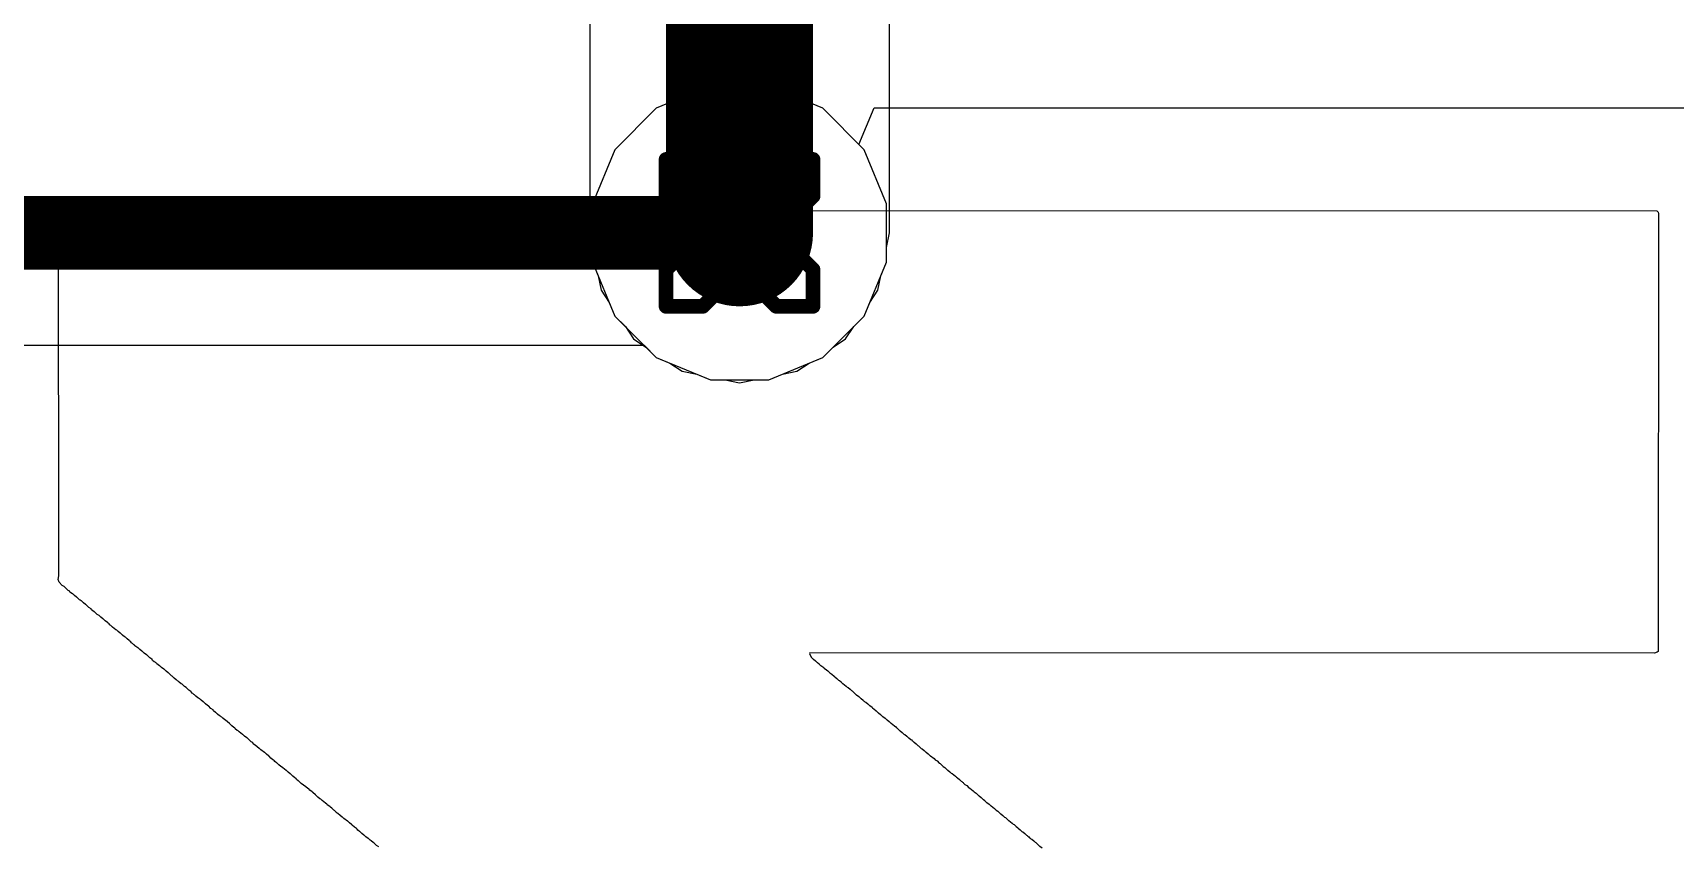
# Model space of a CAD drawing. Header units: inches. Extents: x -13 to 356, y -4 to 120.
# Drawn here: x 20.93 to 26.6, y 31.54 to 34.35 of the extents above; entities that cross this region are included whole.
import ezdxf

# ---------------------------------------------------------------- set-up
doc = ezdxf.new("R2010")
doc.units = ezdxf.units.IN
for name, color, linetype in [('Bottom Layer', 5, 'Continuous'), ('Bottom Overlay', 54, 'Continuous'), ('Drill Drawing', 1, 'Continuous'), ('GND', 16, 'Continuous'), ('POWER', 76, 'Continuous'), ('Top Layer', 1, 'Continuous'), ('Via Holes', 16, 'Continuous')]:
    doc.layers.add(name, color=color, linetype=linetype)

msp = doc.modelspace()

# ---------------------------------------------------------------- hatches: boundary and pattern name
at = {"layer": 'Bottom Layer'}
h = msp.add_hatch(color=5, dxfattribs=at)
edge = h.paths.add_edge_path()
edge.add_arc((23.368, 33.6595), 0.254, 0, 360)
at = {"layer": 'GND'}
h = msp.add_hatch(color=16, dxfattribs=at)
edge = h.paths.add_edge_path()
edge.add_arc((23.368, 33.6595), 0.254, 0, 360)
at = {"layer": 'POWER'}
h = msp.add_hatch(color=76, dxfattribs=at)
edge = h.paths.add_edge_path()
edge.add_arc((23.368, 33.6595), 0.254, 0, 360)
at = {"layer": 'Top Layer'}
h = msp.add_hatch(color=1, dxfattribs=at)
edge = h.paths.add_edge_path()
edge.add_arc((23.368, 33.6595), 0.254, 0, 360)
at = {"layer": 'Via Holes'}
h = msp.add_hatch(color=7, dxfattribs=at)
edge = h.paths.add_edge_path()
edge.add_arc((23.368, 33.6595), 0.127, 0, 360)

# ---------------------------------------------------------------- linework, layer by layer
at = {"layer": 'Bottom Layer'}
for p, q in [((23.7806, 33.9653), (23.8332, 34.0923)), ((23.8332, 34.0923), (28.118, 34.0923)), ((23.7987, 33.9472), (23.7806, 33.9653)), ((23.876, 33.7605), (23.7987, 33.9472)), ((23.876, 33.5584), (23.876, 33.7605)), ((23.7987, 33.3717), (23.876, 33.5584)), ((23.6558, 33.2288), (23.7987, 33.3717)), ((18.5446, 33.271), (23.038, 33.271)), ((23.038, 33.271), (23.0802, 33.2288)), ((23.0802, 33.2288), (23.267, 33.1515)), ((23.469, 33.1515), (23.6558, 33.2288)), ((23.267, 33.1515), (23.469, 33.1515))]:
    msp.add_line(p, q, dxfattribs=at)
msp.add_lwpolyline([(18.3837, 33.6595, 0.254, 0.254, 0), (23.368, 33.6595, 0.254, 0.254, 0)], format="xyseb", dxfattribs=at)
msp.add_lwpolyline([(23.3045, 33.6595, 0.127, 0.127, 1), (23.4315, 33.6595, 0.127, 0.127, 1)], format="xyseb", close=True, dxfattribs=at)
at = {"layer": 'Bottom Overlay'}
for p, q in [((21.0139, 33.7245), (21.0152, 33.7309)), ((21.0145, 32.4735), (21.0139, 33.7245)), ((21.0152, 33.7309), (21.0204, 33.7374)), ((21.0204, 33.7374), (26.5382, 33.7361)), ((26.5382, 33.7361), (26.5428, 33.7316)), ((26.5428, 33.7316), (26.5441, 33.7264)), ((26.5441, 33.7264), (26.5428, 32.2126)), ((21.0132, 32.4605), (21.0145, 32.4735)), ((21.0158, 32.4515), (21.0132, 32.4605)), ((21.0269, 32.4404), (21.0158, 32.4515)), ((21.0333, 32.4365), (21.0269, 32.4404)), ((21.0405, 32.4294), (21.0333, 32.4365)), ((21.0476, 32.4235), (21.0405, 32.4294)), ((21.0502, 32.4222), (21.0476, 32.4235)), ((21.0522, 32.4203), (21.0502, 32.4222)), ((21.0535, 32.4177), (21.0522, 32.4203)), ((21.0619, 32.4119), (21.0535, 32.4177)), ((21.0645, 32.4106), (21.0619, 32.4119)), ((21.0691, 32.406), (21.0645, 32.4106)), ((21.0762, 32.4002), (21.0691, 32.406)), ((21.0788, 32.3989), (21.0762, 32.4002)), ((21.0866, 32.3911), (21.0788, 32.3989)), ((21.0892, 32.3898), (21.0866, 32.3911)), ((21.0918, 32.3872), (21.0892, 32.3898)), ((21.0944, 32.3859), (21.0918, 32.3872)), ((21.1002, 32.38), (21.0944, 32.3859)), ((21.1074, 32.3742), (21.1002, 32.38)), ((21.1099, 32.3729), (21.1074, 32.3742)), ((21.1184, 32.3645), (21.1099, 32.3729)), ((21.1262, 32.3593), (21.1184, 32.3645)), ((21.1275, 32.3567), (21.1262, 32.3593)), ((21.1372, 32.3495), (21.1275, 32.3567)), ((21.1398, 32.3482), (21.1372, 32.3495)), ((21.1476, 32.3404), (21.1398, 32.3482)), ((21.1541, 32.3365), (21.1476, 32.3404)), ((21.1599, 32.3307), (21.1541, 32.3365)), ((21.1671, 32.3249), (21.1599, 32.3307)), ((21.1697, 32.3236), (21.1671, 32.3249)), ((21.1755, 32.3177), (21.1697, 32.3236)), ((21.1827, 32.3119), (21.1755, 32.3177)), ((21.1853, 32.3106), (21.1827, 32.3119)), ((21.1885, 32.3073), (21.1853, 32.3106)), ((21.1898, 32.3047), (21.1885, 32.3073)), ((21.1943, 32.3015), (21.1898, 32.3047)), ((21.1969, 32.3002), (21.1943, 32.3015)), ((21.2008, 32.2963), (21.1969, 32.3002)), ((21.2125, 32.2872), (21.2008, 32.2963)), ((21.2151, 32.2859), (21.2125, 32.2872)), ((21.2197, 32.2814), (21.2151, 32.2859)), ((21.2268, 32.2755), (21.2197, 32.2814)), ((21.2294, 32.2742), (21.2268, 32.2755)), ((21.2352, 32.2684), (21.2294, 32.2742)), ((21.2424, 32.2625), (21.2352, 32.2684)), ((21.245, 32.2612), (21.2424, 32.2625)), ((21.2508, 32.2554), (21.245, 32.2612)), ((21.258, 32.2496), (21.2508, 32.2554)), ((21.2606, 32.2483), (21.258, 32.2496)), ((21.2638, 32.245), (21.2606, 32.2483)), ((21.2651, 32.2424), (21.2638, 32.245)), ((21.2696, 32.2392), (21.2651, 32.2424)), ((21.2722, 32.2379), (21.2696, 32.2392)), ((21.2748, 32.2353), (21.2722, 32.2379)), ((21.2774, 32.234), (21.2748, 32.2353)), ((21.2781, 32.232), (21.2774, 32.234)), ((21.2878, 32.2249), (21.2781, 32.232)), ((21.2904, 32.2236), (21.2878, 32.2249)), ((21.295, 32.2191), (21.2904, 32.2236)), ((21.3021, 32.2132), (21.295, 32.2191)), ((21.3047, 32.2119), (21.3021, 32.2132)), ((21.3105, 32.2061), (21.3047, 32.2119)), ((21.3177, 32.2002), (21.3105, 32.2061)), ((21.3203, 32.1989), (21.3177, 32.2002)), ((21.3294, 32.1898), (21.3203, 32.1989)), ((21.332, 32.1885), (21.3294, 32.1898)), ((21.3378, 32.184), (21.332, 32.1885)), ((23.6112, 32.2074), (23.6099, 32.2035)), ((23.6099, 32.2035), (23.6164, 32.1918)), ((26.5304, 32.2067), (23.6112, 32.2074)), ((23.6164, 32.1918), (23.6209, 32.1872)), ((26.5395, 32.2093), (26.5304, 32.2067)), ((26.5428, 32.2126), (26.5395, 32.2093)), ((21.3391, 32.1814), (21.3378, 32.184)), ((21.3449, 32.1769), (21.3391, 32.1814)), ((21.3475, 32.1756), (21.3449, 32.1769)), ((21.3501, 32.173), (21.3475, 32.1756)), ((21.3527, 32.1717), (21.3501, 32.173)), ((21.3534, 32.1697), (21.3527, 32.1717)), ((21.3631, 32.1626), (21.3534, 32.1697)), ((21.3657, 32.1613), (21.3631, 32.1626)), ((21.3703, 32.1567), (21.3657, 32.1613)), ((21.3774, 32.1509), (21.3703, 32.1567)), ((21.38, 32.1496), (21.3774, 32.1509)), ((21.3858, 32.1437), (21.38, 32.1496)), ((21.393, 32.1379), (21.3858, 32.1437)), ((21.3956, 32.1366), (21.393, 32.1379)), ((21.4047, 32.1275), (21.3956, 32.1366)), ((23.6209, 32.1872), (23.6235, 32.1859)), ((23.6235, 32.1859), (23.6306, 32.1801)), ((23.6306, 32.1801), (23.6352, 32.1756)), ((23.6352, 32.1756), (23.6378, 32.1743)), ((23.6378, 32.1743), (23.6436, 32.1697)), ((23.6436, 32.1697), (23.6449, 32.1671)), ((23.6449, 32.1671), (23.6469, 32.1652)), ((23.6469, 32.1652), (23.6495, 32.1639)), ((23.6495, 32.1639), (23.6592, 32.1567)), ((23.6592, 32.1567), (23.6605, 32.1541)), ((23.6605, 32.1541), (23.6683, 32.1489)), ((23.6683, 32.1489), (23.6728, 32.1457)), ((23.6728, 32.1457), (23.6806, 32.1379)), ((23.6806, 32.1379), (23.6871, 32.134)), ((23.6871, 32.134), (23.6949, 32.1262)), ((21.4073, 32.1262), (21.4047, 32.1275)), ((21.4131, 32.1204), (21.4073, 32.1262)), ((21.4202, 32.1145), (21.4131, 32.1204)), ((21.4228, 32.1132), (21.4202, 32.1145)), ((21.4254, 32.1106), (21.4228, 32.1132)), ((21.428, 32.1093), (21.4254, 32.1106)), ((21.4313, 32.1061), (21.428, 32.1093)), ((21.4384, 32.1003), (21.4313, 32.1061)), ((21.441, 32.099), (21.4384, 32.1003)), ((21.4488, 32.0912), (21.441, 32.099)), ((21.4553, 32.0873), (21.4488, 32.0912)), ((21.4644, 32.0782), (21.4553, 32.0873)), ((21.4709, 32.0743), (21.4644, 32.0782)), ((23.6949, 32.1262), (23.6975, 32.1249)), ((23.6975, 32.1249), (23.7046, 32.1191)), ((23.7046, 32.1191), (23.7105, 32.1132)), ((23.7105, 32.1132), (23.7131, 32.1119)), ((23.7131, 32.1119), (23.7189, 32.1074)), ((23.7189, 32.1074), (23.7202, 32.1048)), ((23.7202, 32.1048), (23.7222, 32.1029)), ((23.7222, 32.1029), (23.7248, 32.1016)), ((23.7248, 32.1016), (23.7365, 32.0925)), ((23.7365, 32.0925), (23.7403, 32.0886)), ((23.7403, 32.0886), (23.7429, 32.0873)), ((23.7429, 32.0873), (23.7501, 32.0814)), ((23.7501, 32.0814), (23.7546, 32.0769)), ((23.7546, 32.0769), (23.7572, 32.0756)), ((23.7572, 32.0756), (23.7644, 32.0697)), ((21.4728, 32.0723), (21.4709, 32.0743)), ((21.4761, 32.0678), (21.4728, 32.0723)), ((21.4787, 32.0665), (21.4761, 32.0678)), ((21.4813, 32.0639), (21.4787, 32.0665)), ((21.4839, 32.0626), (21.4813, 32.0639)), ((21.4884, 32.0581), (21.4839, 32.0626)), ((21.4956, 32.0522), (21.4884, 32.0581)), ((21.4981, 32.0509), (21.4956, 32.0522)), ((21.5007, 32.0483), (21.4981, 32.0509)), ((21.5033, 32.047), (21.5007, 32.0483)), ((21.5066, 32.0438), (21.5033, 32.047)), ((21.5137, 32.0379), (21.5066, 32.0438)), ((21.5163, 32.0366), (21.5137, 32.0379)), ((21.5222, 32.0308), (21.5163, 32.0366)), ((21.5293, 32.025), (21.5222, 32.0308)), ((21.5319, 32.0237), (21.5293, 32.025)), ((21.5403, 32.0152), (21.5319, 32.0237)), ((23.7644, 32.0697), (23.7702, 32.0639)), ((23.7702, 32.0639), (23.7728, 32.0626)), ((23.7728, 32.0626), (23.7799, 32.0568)), ((23.7799, 32.0568), (23.7858, 32.0509)), ((23.7858, 32.0509), (23.7884, 32.0496)), ((23.7884, 32.0496), (23.7955, 32.0438)), ((23.7955, 32.0438), (23.7962, 32.0418)), ((23.7962, 32.0418), (23.7988, 32.0405)), ((23.7988, 32.0405), (23.8014, 32.0379)), ((23.8014, 32.0379), (23.804, 32.0366)), ((23.804, 32.0366), (23.8111, 32.0308)), ((23.8111, 32.0308), (23.8157, 32.0263)), ((23.8157, 32.0263), (23.8182, 32.025)), ((23.8182, 32.025), (23.8267, 32.0191)), ((23.8267, 32.0191), (23.828, 32.0165)), ((21.5481, 32.01), (21.5403, 32.0152)), ((21.5494, 32.0074), (21.5481, 32.01)), ((21.5566, 32.0016), (21.5494, 32.0074)), ((21.5592, 32.0003), (21.5566, 32.0016)), ((21.5637, 31.9957), (21.5592, 32.0003)), ((21.5709, 31.9899), (21.5637, 31.9957)), ((21.5734, 31.9886), (21.5709, 31.9899)), ((21.576, 31.986), (21.5734, 31.9886)), ((21.5786, 31.9847), (21.576, 31.986)), ((21.5819, 31.9815), (21.5786, 31.9847)), ((21.589, 31.9756), (21.5819, 31.9815)), ((21.5916, 31.9743), (21.589, 31.9756)), ((21.5975, 31.9685), (21.5916, 31.9743)), ((21.6046, 31.9626), (21.5975, 31.9685)), ((21.6072, 31.9613), (21.6046, 31.9626)), ((21.613, 31.9555), (21.6072, 31.9613)), ((23.828, 32.0165), (23.8299, 32.0146)), ((23.8299, 32.0146), (23.8325, 32.0133)), ((23.8325, 32.0133), (23.8397, 32.0074)), ((23.8397, 32.0074), (23.8455, 32.0016)), ((23.8455, 32.0016), (23.8481, 32.0003)), ((23.8481, 32.0003), (23.8553, 31.9944)), ((23.8553, 31.9944), (23.8611, 31.9886)), ((23.8611, 31.9886), (23.8637, 31.9873)), ((23.8637, 31.9873), (23.8708, 31.9815)), ((23.8708, 31.9815), (23.8754, 31.9769)), ((23.8754, 31.9769), (23.878, 31.9756)), ((23.878, 31.9756), (23.8851, 31.9698)), ((23.8851, 31.9698), (23.8897, 31.9652)), ((23.8897, 31.9652), (23.8923, 31.9639)), ((23.8923, 31.9639), (23.9033, 31.9555)), ((21.6202, 31.9496), (21.613, 31.9555)), ((21.6228, 31.9484), (21.6202, 31.9496)), ((21.6247, 31.9451), (21.6228, 31.9484)), ((21.6319, 31.9393), (21.6247, 31.9451)), ((21.6345, 31.938), (21.6319, 31.9393)), ((21.6384, 31.9341), (21.6345, 31.938)), ((21.6501, 31.925), (21.6384, 31.9341)), ((21.6526, 31.9237), (21.6501, 31.925)), ((21.6572, 31.9191), (21.6526, 31.9237)), ((21.6643, 31.9133), (21.6572, 31.9191)), ((21.6669, 31.912), (21.6643, 31.9133)), ((21.6728, 31.9062), (21.6669, 31.912)), ((21.6799, 31.9003), (21.6728, 31.9062)), ((23.9033, 31.9555), (23.9039, 31.9535)), ((23.9039, 31.9535), (23.9065, 31.9522)), ((23.9065, 31.9522), (23.9091, 31.9496)), ((23.9091, 31.9496), (23.9117, 31.9484)), ((23.9117, 31.9484), (23.9208, 31.9393)), ((23.9208, 31.9393), (23.9234, 31.938)), ((23.9234, 31.938), (23.9306, 31.9321)), ((23.9306, 31.9321), (23.9364, 31.9263)), ((23.9364, 31.9263), (23.939, 31.925)), ((23.939, 31.925), (23.9461, 31.9191)), ((23.9461, 31.9191), (23.9507, 31.9146)), ((23.9507, 31.9146), (23.9533, 31.9133)), ((23.9533, 31.9133), (23.9604, 31.9075)), ((23.9604, 31.9075), (23.963, 31.9062)), ((23.963, 31.9062), (23.9637, 31.9042)), ((21.6825, 31.899), (21.6799, 31.9003)), ((21.6858, 31.8958), (21.6825, 31.899)), ((21.6871, 31.8932), (21.6858, 31.8958)), ((21.6916, 31.8899), (21.6871, 31.8932)), ((21.6942, 31.8886), (21.6916, 31.8899)), ((21.7, 31.8828), (21.6942, 31.8886)), ((21.7072, 31.8769), (21.7, 31.8828)), ((21.7098, 31.8756), (21.7072, 31.8769)), ((21.7137, 31.8717), (21.7098, 31.8756)), ((21.7254, 31.8627), (21.7137, 31.8717)), ((21.7279, 31.8614), (21.7254, 31.8627)), ((21.7325, 31.8568), (21.7279, 31.8614)), ((21.7396, 31.851), (21.7325, 31.8568)), ((21.7422, 31.8497), (21.7396, 31.851)), ((21.7481, 31.8438), (21.7422, 31.8497)), ((23.9637, 31.9042), (23.9663, 31.9029)), ((23.9663, 31.9029), (23.9689, 31.9003)), ((23.9689, 31.9003), (23.9715, 31.899)), ((23.9715, 31.899), (23.9786, 31.8932)), ((23.9786, 31.8932), (23.9844, 31.8873)), ((23.9844, 31.8873), (23.987, 31.886)), ((23.987, 31.886), (23.9961, 31.8769)), ((23.9961, 31.8769), (23.9987, 31.8756)), ((23.9987, 31.8756), (24.0059, 31.8698)), ((24.0059, 31.8698), (24.0104, 31.8653)), ((24.0104, 31.8653), (24.013, 31.864)), ((24.013, 31.864), (24.0201, 31.8581)), ((24.0201, 31.8581), (24.026, 31.8523)), ((24.026, 31.8523), (24.0286, 31.851)), ((24.0286, 31.851), (24.0403, 31.8419)), ((21.7552, 31.838), (21.7481, 31.8438)), ((21.7578, 31.8367), (21.7552, 31.838)), ((21.7598, 31.8347), (21.7578, 31.8367)), ((21.7611, 31.8322), (21.7598, 31.8347)), ((21.7669, 31.8276), (21.7611, 31.8322)), ((21.7695, 31.8263), (21.7669, 31.8276)), ((21.7753, 31.8205), (21.7695, 31.8263)), ((21.7825, 31.8146), (21.7753, 31.8205)), ((21.7851, 31.8133), (21.7825, 31.8146)), ((21.789, 31.8094), (21.7851, 31.8133)), ((21.8007, 31.8003), (21.789, 31.8094)), ((21.8033, 31.799), (21.8007, 31.8003)), ((21.8078, 31.7945), (21.8033, 31.799)), ((21.8149, 31.7887), (21.8078, 31.7945)), ((24.0403, 31.8419), (24.0442, 31.838)), ((24.0442, 31.838), (24.0506, 31.8341)), ((24.0506, 31.8341), (24.0584, 31.8263)), ((24.0584, 31.8263), (24.061, 31.825)), ((24.061, 31.825), (24.0714, 31.8146)), ((24.0714, 31.8146), (24.0779, 31.8107)), ((24.0779, 31.8107), (24.0857, 31.8029)), ((24.0857, 31.8029), (24.0883, 31.8016)), ((24.0883, 31.8016), (24.0954, 31.7958)), ((24.0954, 31.7958), (24.1, 31.7913)), ((24.1, 31.7913), (24.1026, 31.79)), ((21.8175, 31.7874), (21.8149, 31.7887)), ((21.8234, 31.7815), (21.8175, 31.7874)), ((21.8305, 31.7757), (21.8234, 31.7815)), ((21.8331, 31.7744), (21.8305, 31.7757)), ((21.8351, 31.7724), (21.8331, 31.7744)), ((21.8364, 31.7698), (21.8351, 31.7724)), ((21.8422, 31.7653), (21.8364, 31.7698)), ((21.8448, 31.764), (21.8422, 31.7653)), ((21.8532, 31.7555), (21.8448, 31.764)), ((21.861, 31.7504), (21.8532, 31.7555)), ((21.8688, 31.7439), (21.861, 31.7504)), ((21.876, 31.738), (21.8688, 31.7439)), ((21.8786, 31.7367), (21.876, 31.738)), ((21.8831, 31.7322), (21.8786, 31.7367)), ((24.1026, 31.79), (24.1143, 31.7809)), ((24.1143, 31.7809), (24.1182, 31.777)), ((24.1182, 31.777), (24.1208, 31.7757)), ((24.1208, 31.7757), (24.1279, 31.7698)), ((24.1279, 31.7698), (24.1337, 31.764)), ((24.1337, 31.764), (24.1363, 31.7627)), ((24.1363, 31.7627), (24.1389, 31.7601)), ((24.1389, 31.7601), (24.1409, 31.7594)), ((24.1409, 31.7594), (24.1422, 31.7568)), ((24.1422, 31.7568), (24.1467, 31.7523)), ((24.1467, 31.7523), (24.1532, 31.7484)), ((24.1532, 31.7484), (24.161, 31.7406)), ((24.161, 31.7406), (24.1636, 31.7393)), ((24.1636, 31.7393), (24.1753, 31.7302)), ((21.8902, 31.7263), (21.8831, 31.7322)), ((21.8928, 31.725), (21.8902, 31.7263)), ((21.9019, 31.716), (21.8928, 31.725)), ((21.9045, 31.7147), (21.9019, 31.716)), ((21.9104, 31.7088), (21.9045, 31.7147)), ((21.9175, 31.703), (21.9104, 31.7088)), ((21.9201, 31.7017), (21.9175, 31.703)), ((21.9253, 31.6965), (21.9201, 31.7017)), ((21.937, 31.6874), (21.9253, 31.6965)), ((21.9415, 31.6841), (21.937, 31.6874)), ((21.9428, 31.6815), (21.9415, 31.6841)), ((21.9513, 31.6757), (21.9428, 31.6815)), ((24.1753, 31.7302), (24.1792, 31.7263)), ((24.1792, 31.7263), (24.1857, 31.7224)), ((24.1857, 31.7224), (24.1935, 31.7147)), ((24.1935, 31.7147), (24.1961, 31.7134)), ((24.1961, 31.7134), (24.2032, 31.7075)), ((24.2032, 31.7075), (24.209, 31.7017)), ((24.209, 31.7017), (24.2116, 31.7004)), ((24.2116, 31.7004), (24.2162, 31.6971)), ((24.2162, 31.6971), (24.2175, 31.6945)), ((24.2175, 31.6945), (24.2207, 31.6913)), ((24.2207, 31.6913), (24.2233, 31.69)), ((24.2233, 31.69), (24.2305, 31.6841)), ((24.2305, 31.6841), (24.235, 31.6796)), ((24.235, 31.6796), (24.2376, 31.6783)), ((24.2376, 31.6783), (24.2493, 31.6692)), ((21.9539, 31.6744), (21.9513, 31.6757)), ((21.9584, 31.6699), (21.9539, 31.6744)), ((21.9655, 31.664), (21.9584, 31.6699)), ((21.9681, 31.6627), (21.9655, 31.664)), ((21.9727, 31.6582), (21.9681, 31.6627)), ((21.974, 31.6556), (21.9727, 31.6582)), ((21.9772, 31.6536), (21.974, 31.6556)), ((21.9798, 31.6523), (21.9772, 31.6536)), ((21.987, 31.6452), (21.9798, 31.6523)), ((21.9941, 31.6393), (21.987, 31.6452)), ((21.9967, 31.6381), (21.9941, 31.6393)), ((22.0006, 31.6342), (21.9967, 31.6381)), ((22.0123, 31.6251), (22.0006, 31.6342)), ((22.0149, 31.6238), (22.0123, 31.6251)), ((22.0194, 31.6192), (22.0149, 31.6238)), ((24.2493, 31.6692), (24.2545, 31.664)), ((24.2545, 31.664), (24.261, 31.6601)), ((24.261, 31.6601), (24.2688, 31.6523)), ((24.2688, 31.6523), (24.2714, 31.651)), ((24.2714, 31.651), (24.2785, 31.6452)), ((24.2785, 31.6452), (24.2843, 31.6393)), ((24.2843, 31.6393), (24.2869, 31.6381)), ((24.2869, 31.6381), (24.296, 31.629)), ((24.296, 31.629), (24.2986, 31.6277)), ((24.2986, 31.6277), (24.3103, 31.6186)), ((22.0266, 31.6134), (22.0194, 31.6192)), ((22.0292, 31.6121), (22.0266, 31.6134)), ((22.037, 31.6043), (22.0292, 31.6121)), ((22.0434, 31.6004), (22.037, 31.6043)), ((22.0467, 31.5972), (22.0434, 31.6004)), ((22.048, 31.5946), (22.0467, 31.5972)), ((22.0538, 31.59), (22.048, 31.5946)), ((22.0564, 31.5887), (22.0538, 31.59)), ((22.0623, 31.5829), (22.0564, 31.5887)), ((22.0694, 31.577), (22.0623, 31.5829)), ((22.072, 31.5757), (22.0694, 31.577)), ((22.0765, 31.5712), (22.072, 31.5757)), ((22.0837, 31.5653), (22.0765, 31.5712)), ((22.0863, 31.564), (22.0837, 31.5653)), ((22.0889, 31.5615), (22.0863, 31.564)), ((24.3103, 31.6186), (24.3142, 31.6147)), ((24.3142, 31.6147), (24.3168, 31.6134)), ((24.3168, 31.6134), (24.3239, 31.6075)), ((24.3239, 31.6075), (24.3285, 31.603)), ((24.3285, 31.603), (24.3311, 31.6017)), ((24.3311, 31.6017), (24.3382, 31.5959)), ((24.3382, 31.5959), (24.3441, 31.59)), ((24.3441, 31.59), (24.3467, 31.5887)), ((24.3467, 31.5887), (24.3538, 31.5829)), ((24.3538, 31.5829), (24.3596, 31.577)), ((24.3596, 31.577), (24.3622, 31.5757)), ((24.3622, 31.5757), (24.3648, 31.5731)), ((24.3648, 31.5731), (24.3674, 31.5718)), ((24.3674, 31.5718), (24.37, 31.5679)), ((24.37, 31.5679), (24.3726, 31.5666)), ((24.3726, 31.5666), (24.3752, 31.564)), ((24.3752, 31.564), (24.3778, 31.5628)), ((22.0915, 31.5602), (22.0889, 31.5615)), ((22.0947, 31.5569), (22.0915, 31.5602)), ((22.1019, 31.5511), (22.0947, 31.5569)), ((22.1045, 31.5498), (22.1019, 31.5511)), ((22.1129, 31.5413), (22.1045, 31.5498)), ((22.1207, 31.5361), (22.1129, 31.5413)), ((24.3778, 31.5628), (24.385, 31.5569)), ((24.385, 31.5569), (24.3895, 31.5524)), ((24.3895, 31.5524), (24.3921, 31.5511)), ((24.3921, 31.5511), (24.3992, 31.5452)), ((24.3992, 31.5452), (24.4038, 31.5407)), ((24.4038, 31.5407), (24.4064, 31.5394)), ((24.4064, 31.5394), (24.4135, 31.5335))]:
    msp.add_line(p, q, dxfattribs=at)
at = {"layer": 'Drill Drawing'}
for points in [[(23.114, 33.7865, 0.0508, 0.0508, 0), (23.114, 33.9135, 0.0508, 0.0508, 0)], [(23.114, 33.9135, 0.0508, 0.0508, 0), (23.241, 33.9135, 0.0508, 0.0508, 0)], [(23.241, 33.9135, 0.0508, 0.0508, 0), (23.368, 33.7865, 0.0508, 0.0508, 0)], [(23.368, 33.7865, 0.0508, 0.0508, 0), (23.495, 33.9135, 0.0508, 0.0508, 0)], [(23.495, 33.9135, 0.0508, 0.0508, 0), (23.622, 33.9135, 0.0508, 0.0508, 0)], [(23.622, 33.7865, 0.0508, 0.0508, 0), (23.622, 33.9135, 0.0508, 0.0508, 0)], [(23.114, 33.7865, 0.0508, 0.0508, 0), (23.241, 33.6595, 0.0508, 0.0508, 0)], [(23.495, 33.6595, 0.0508, 0.0508, 0), (23.622, 33.7865, 0.0508, 0.0508, 0)], [(23.114, 33.5325, 0.0508, 0.0508, 0), (23.241, 33.6595, 0.0508, 0.0508, 0)], [(23.495, 33.6595, 0.0508, 0.0508, 0), (23.622, 33.5325, 0.0508, 0.0508, 0)], [(23.114, 33.4055, 0.0508, 0.0508, 0), (23.114, 33.5325, 0.0508, 0.0508, 0)], [(23.241, 33.4055, 0.0508, 0.0508, 0), (23.368, 33.5325, 0.0508, 0.0508, 0)], [(23.368, 33.5325, 0.0508, 0.0508, 0), (23.495, 33.4055, 0.0508, 0.0508, 0)], [(23.622, 33.4055, 0.0508, 0.0508, 0), (23.622, 33.5325, 0.0508, 0.0508, 0)], [(23.114, 33.4055, 0.0508, 0.0508, 0), (23.241, 33.4055, 0.0508, 0.0508, 0)], [(23.495, 33.4055, 0.0508, 0.0508, 0), (23.622, 33.4055, 0.0508, 0.0508, 0)]]:
    msp.add_lwpolyline(points, format="xyseb", dxfattribs=at)
for points in [[(23.1013, 33.9135, 0.0254, 0.0254, 1), (23.1267, 33.9135, 0.0254, 0.0254, 1)], [(23.1013, 33.9135, 0.0254, 0.0254, 1), (23.1267, 33.9135, 0.0254, 0.0254, 1)], [(23.2283, 33.9135, 0.0254, 0.0254, 1), (23.2537, 33.9135, 0.0254, 0.0254, 1)], [(23.2283, 33.9135, 0.0254, 0.0254, 1), (23.2537, 33.9135, 0.0254, 0.0254, 1)], [(23.4823, 33.9135, 0.0254, 0.0254, 1), (23.5077, 33.9135, 0.0254, 0.0254, 1)], [(23.4823, 33.9135, 0.0254, 0.0254, 1), (23.5077, 33.9135, 0.0254, 0.0254, 1)], [(23.6093, 33.9135, 0.0254, 0.0254, 1), (23.6347, 33.9135, 0.0254, 0.0254, 1)], [(23.6093, 33.9135, 0.0254, 0.0254, 1), (23.6347, 33.9135, 0.0254, 0.0254, 1)], [(23.1013, 33.7865, 0.0254, 0.0254, 1), (23.1267, 33.7865, 0.0254, 0.0254, 1)], [(23.1013, 33.7865, 0.0254, 0.0254, 1), (23.1267, 33.7865, 0.0254, 0.0254, 1)], [(23.3553, 33.7865, 0.0254, 0.0254, 1), (23.3807, 33.7865, 0.0254, 0.0254, 1)], [(23.3553, 33.7865, 0.0254, 0.0254, 1), (23.3807, 33.7865, 0.0254, 0.0254, 1)], [(23.6093, 33.7865, 0.0254, 0.0254, 1), (23.6347, 33.7865, 0.0254, 0.0254, 1)], [(23.6093, 33.7865, 0.0254, 0.0254, 1), (23.6347, 33.7865, 0.0254, 0.0254, 1)], [(23.2283, 33.6595, 0.0254, 0.0254, 1), (23.2537, 33.6595, 0.0254, 0.0254, 1)], [(23.2283, 33.6595, 0.0254, 0.0254, 1), (23.2537, 33.6595, 0.0254, 0.0254, 1)], [(23.4823, 33.6595, 0.0254, 0.0254, 1), (23.5077, 33.6595, 0.0254, 0.0254, 1)], [(23.4823, 33.6595, 0.0254, 0.0254, 1), (23.5077, 33.6595, 0.0254, 0.0254, 1)], [(23.1013, 33.5325, 0.0254, 0.0254, 1), (23.1267, 33.5325, 0.0254, 0.0254, 1)], [(23.1013, 33.5325, 0.0254, 0.0254, 1), (23.1267, 33.5325, 0.0254, 0.0254, 1)], [(23.3553, 33.5325, 0.0254, 0.0254, 1), (23.3807, 33.5325, 0.0254, 0.0254, 1)], [(23.3553, 33.5325, 0.0254, 0.0254, 1), (23.3807, 33.5325, 0.0254, 0.0254, 1)], [(23.6093, 33.5325, 0.0254, 0.0254, 1), (23.6347, 33.5325, 0.0254, 0.0254, 1)], [(23.6093, 33.5325, 0.0254, 0.0254, 1), (23.6347, 33.5325, 0.0254, 0.0254, 1)], [(23.1013, 33.4055, 0.0254, 0.0254, 1), (23.1267, 33.4055, 0.0254, 0.0254, 1)], [(23.1013, 33.4055, 0.0254, 0.0254, 1), (23.1267, 33.4055, 0.0254, 0.0254, 1)], [(23.2283, 33.4055, 0.0254, 0.0254, 1), (23.2537, 33.4055, 0.0254, 0.0254, 1)], [(23.2283, 33.4055, 0.0254, 0.0254, 1), (23.2537, 33.4055, 0.0254, 0.0254, 1)], [(23.4823, 33.4055, 0.0254, 0.0254, 1), (23.5077, 33.4055, 0.0254, 0.0254, 1)], [(23.4823, 33.4055, 0.0254, 0.0254, 1), (23.5077, 33.4055, 0.0254, 0.0254, 1)], [(23.6093, 33.4055, 0.0254, 0.0254, 1), (23.6347, 33.4055, 0.0254, 0.0254, 1)], [(23.6093, 33.4055, 0.0254, 0.0254, 1), (23.6347, 33.4055, 0.0254, 0.0254, 1)]]:
    msp.add_lwpolyline(points, format="xyseb", close=True, dxfattribs=at)
at = {"layer": 'GND'}
for p, q in [((23.267, 34.1675), (23.0802, 34.0902)), ((23.469, 34.1675), (23.267, 34.1675)), ((23.6558, 34.0902), (23.469, 34.1675)), ((23.0802, 34.0902), (22.9373, 33.9472)), ((23.7987, 33.9472), (23.6558, 34.0902)), ((22.9373, 33.9472), (22.86, 33.7605)), ((23.876, 33.7605), (23.7987, 33.9472)), ((22.86, 33.7605), (22.86, 33.5584)), ((23.876, 33.5584), (23.876, 33.7605)), ((22.86, 33.5584), (22.9373, 33.3717)), ((23.7987, 33.3717), (23.876, 33.5584)), ((22.9373, 33.3717), (23.0802, 33.2288)), ((23.6558, 33.2288), (23.7987, 33.3717)), ((23.0802, 33.2288), (23.267, 33.1515)), ((23.469, 33.1515), (23.6558, 33.2288)), ((23.267, 33.1515), (23.469, 33.1515))]:
    msp.add_line(p, q, dxfattribs=at)
at = {"layer": 'POWER'}
for p, q in [((23.267, 34.1675), (23.0802, 34.0902)), ((23.469, 34.1675), (23.267, 34.1675)), ((23.6558, 34.0902), (23.469, 34.1675)), ((23.0802, 34.0902), (22.9373, 33.9472)), ((23.7987, 33.9472), (23.6558, 34.0902)), ((22.9373, 33.9472), (22.86, 33.7605)), ((23.876, 33.7605), (23.7987, 33.9472)), ((22.86, 33.7605), (22.86, 33.5584)), ((23.876, 33.5584), (23.876, 33.7605)), ((22.86, 33.5584), (22.9373, 33.3717)), ((23.7987, 33.3717), (23.876, 33.5584)), ((22.9373, 33.3717), (23.0802, 33.2288)), ((23.6558, 33.2288), (23.7987, 33.3717)), ((23.0802, 33.2288), (23.267, 33.1515)), ((23.469, 33.1515), (23.6558, 33.2288)), ((23.267, 33.1515), (23.469, 33.1515))]:
    msp.add_line(p, q, dxfattribs=at)
at = {"layer": 'Top Layer'}
for p, q in [((22.85, 35.833), (22.85, 33.6595)), ((23.886, 33.6595), (23.886, 35.833)), ((22.85, 33.6595), (22.86, 33.6095)), ((22.86, 33.6095), (22.86, 33.5584)), ((23.876, 33.6095), (23.886, 33.6595)), ((23.876, 33.5584), (23.876, 33.6095)), ((22.86, 33.5584), (22.8795, 33.5113)), ((23.8565, 33.5113), (23.876, 33.5584)), ((22.8795, 33.5113), (22.8895, 33.4613)), ((23.8465, 33.4613), (23.8565, 33.5113)), ((22.8895, 33.4613), (22.9178, 33.4189)), ((23.8182, 33.4189), (23.8465, 33.4613)), ((22.9178, 33.4189), (22.9373, 33.3717)), ((23.7987, 33.3717), (23.8182, 33.4189)), ((22.9373, 33.3717), (22.9734, 33.3357)), ((22.9734, 33.3357), (23.0018, 33.2932)), ((23.7342, 33.2932), (23.7626, 33.3357)), ((23.7626, 33.3357), (23.7987, 33.3717)), ((23.0018, 33.2932), (23.0442, 33.2649)), ((23.6918, 33.2649), (23.7342, 33.2932)), ((23.0442, 33.2649), (23.0802, 33.2288)), ((23.0802, 33.2288), (23.1274, 33.2093)), ((23.6086, 33.2093), (23.6558, 33.2288)), ((23.6558, 33.2288), (23.6918, 33.2649)), ((23.1274, 33.2093), (23.1698, 33.181)), ((23.1698, 33.181), (23.2198, 33.171)), ((23.2198, 33.171), (23.267, 33.1515)), ((23.469, 33.1515), (23.5162, 33.171)), ((23.5162, 33.171), (23.5662, 33.181)), ((23.5662, 33.181), (23.6086, 33.2093)), ((23.267, 33.1515), (23.318, 33.1515)), ((23.318, 33.1515), (23.368, 33.1415)), ((23.368, 33.1415), (23.418, 33.1515)), ((23.418, 33.1515), (23.469, 33.1515))]:
    msp.add_line(p, q, dxfattribs=at)
msp.add_lwpolyline([(23.368, 33.6595, 0.508, 0.508, 0), (23.368, 36.837, 0.508, 0.508, 0)], format="xyseb", dxfattribs=at)
msp.add_lwpolyline([(23.241, 33.6595, 0.254, 0.254, 1), (23.495, 33.6595, 0.254, 0.254, 1)], format="xyseb", close=True, dxfattribs=at)

doc.saveas('drawing.dxf')
